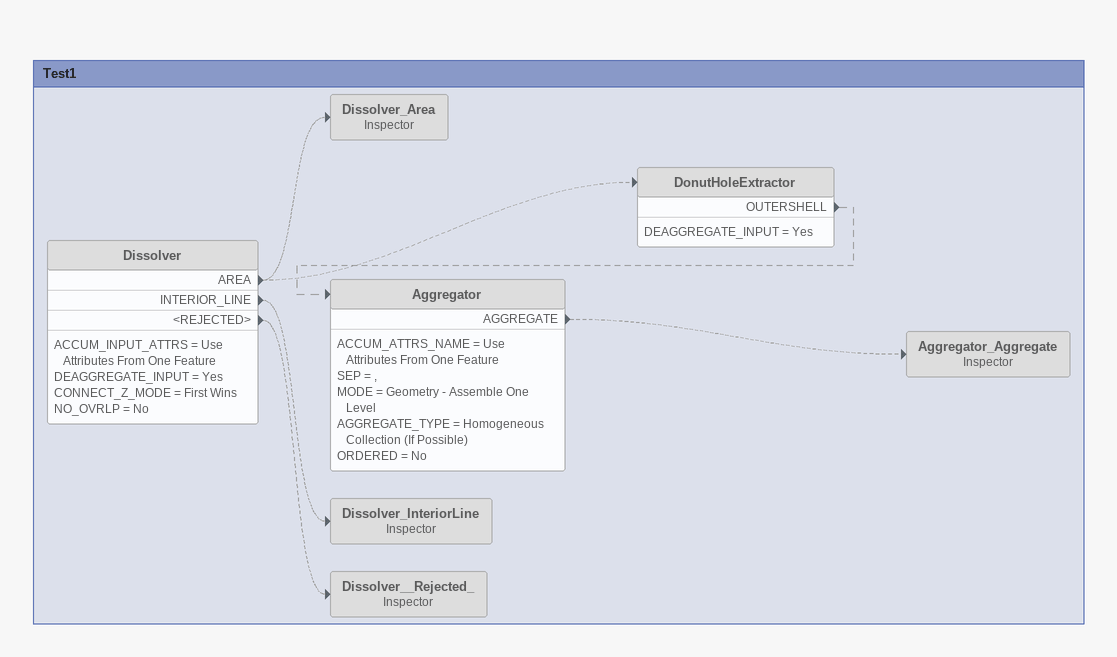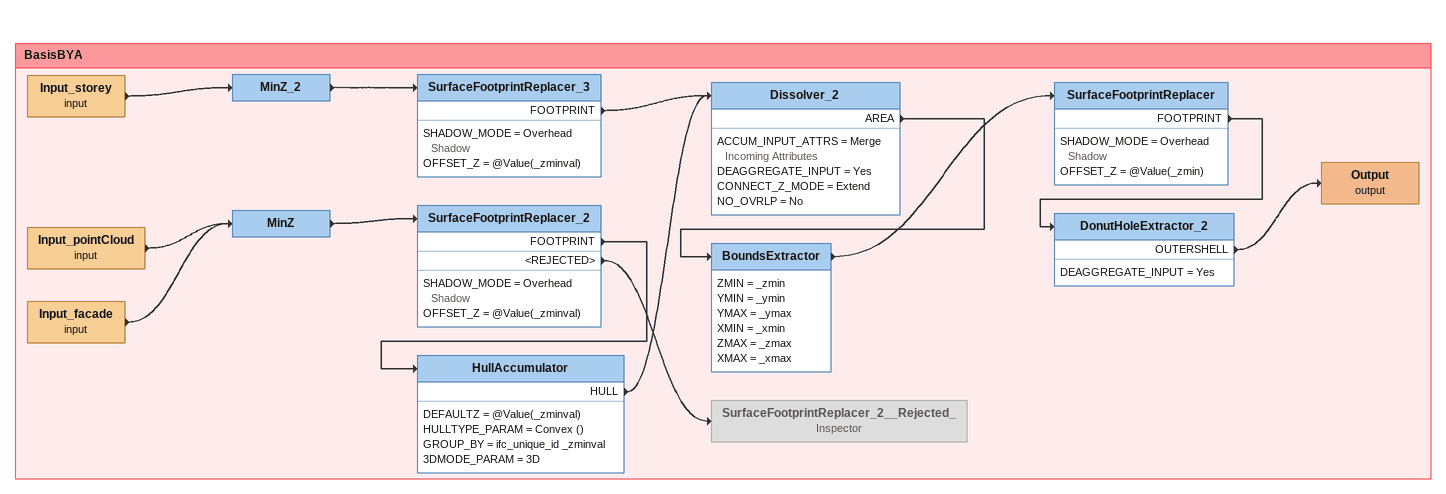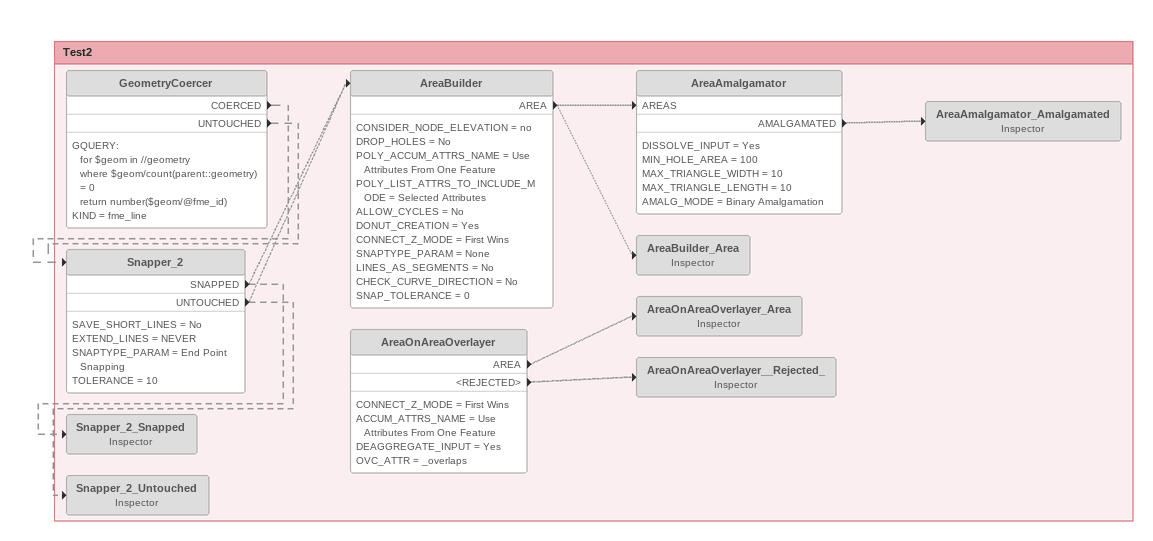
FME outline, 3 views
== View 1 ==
Bookmark: Test1
Dissolver [off]
    ACCUM_INPUT_ATTRS = Use Attributes From One Feature
    DEAGGREGATE_INPUT = Yes
    CONNECT_Z_MODE = First Wins
    NO_OVRLP = No
    AREA -> DonutHoleExtractor [off]
    AREA -> Dissolver_Area [off]
    INTERIOR_LINE -> Dissolver_InteriorLine [off]
    <REJECTED> -> Dissolver__Rejected_ [off]
Dissolver_Area: Inspector [off]
DonutHoleExtractor [off]
    DEAGGREGATE_INPUT = Yes
    OUTERSHELL -> Aggregator [off]
Aggregator [off]
    ACCUM_ATTRS_NAME = Use Attributes From One Feature
    SEP = ,
    MODE = Geometry - Assemble One Level
    AGGREGATE_TYPE = Homogeneous Collection (If Possible)
    ORDERED = No
    AGGREGATE -> Aggregator_Aggregate [off]
Aggregator_Aggregate: Inspector [off]
Dissolver_InteriorLine: Inspector [off]
Dissolver__Rejected_: Inspector [off]

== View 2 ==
Bookmark: BasisBYA
Input_storey (input)
    -> MinZ_2
MinZ_2
    -> SurfaceFootprintReplacer_3
SurfaceFootprintReplacer_3
    SHADOW_MODE = Overhead Shadow
    OFFSET_Z = @Value(_zminval)
    FOOTPRINT -> Dissolver_2
Input_pointCloud (input)
    -> MinZ
Input_facade (input)
    -> MinZ
MinZ
    -> SurfaceFootprintReplacer_2
SurfaceFootprintReplacer_2
    SHADOW_MODE = Overhead Shadow
    OFFSET_Z = @Value(_zminval)
    FOOTPRINT -> HullAccumulator
    <REJECTED> -> SurfaceFootprintReplacer_2__Rejected_
HullAccumulator
    DEFAULTZ = @Value(_zminval)
    HULLTYPE_PARAM = Convex ()
    GROUP_BY = ifc_unique_id _zminval
    3DMODE_PARAM = 3D
    HULL -> Dissolver_2
Dissolver_2
    ACCUM_INPUT_ATTRS = Merge Incoming Attributes
    DEAGGREGATE_INPUT = Yes
    CONNECT_Z_MODE = Extend
    NO_OVRLP = No
    AREA -> BoundsExtractor
BoundsExtractor
    ZMIN = _zmin
    YMIN = _ymin
    YMAX = _ymax
    XMIN = _xmin
    ZMAX = _zmax
    XMAX = _xmax
    -> SurfaceFootprintReplacer
SurfaceFootprintReplacer
    SHADOW_MODE = Overhead Shadow
    OFFSET_Z = @Value(_zmin)
    FOOTPRINT -> DonutHoleExtractor_2
DonutHoleExtractor_2
    DEAGGREGATE_INPUT = Yes
    OUTERSHELL -> Output (output)
Output (output)
SurfaceFootprintReplacer_2__Rejected_: Inspector [off]

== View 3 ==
Bookmark: Test2
GeometryCoercer [off]
    GQUERY:
      for $geom in //geometry
      where $geom/count(parent::geometry) = 0
      return number($geom/@fme_id)
    KIND = fme_line
    COERCED -> Snapper_2 [off]
    UNTOUCHED -> Snapper_2 [off]
Snapper_2 [off]
    SAVE_SHORT_LINES = No
    EXTEND_LINES = NEVER
    SNAPTYPE_PARAM = End Point Snapping
    TOLERANCE = 10
    SNAPPED -> AreaBuilder [off]
    SNAPPED -> Snapper_2_Snapped [off]
    UNTOUCHED -> AreaBuilder [off]
    UNTOUCHED -> Snapper_2_Untouched [off]
AreaBuilder [off]
    CONSIDER_NODE_ELEVATION = no
    DROP_HOLES = No
    POLY_ACCUM_ATTRS_NAME = Use Attributes From One Feature
    POLY_LIST_ATTRS_TO_INCLUDE_MODE = Selected Attributes
    ALLOW_CYCLES = No
    DONUT_CREATION = Yes
    CONNECT_Z_MODE = First Wins
    SNAPTYPE_PARAM = None
    LINES_AS_SEGMENTS = No
    CHECK_CURVE_DIRECTION = No
    SNAP_TOLERANCE = 0
    AREA -> AreaAmalgamator [AREAS] [off]
    AREA -> AreaBuilder_Area [off]
AreaAmalgamator [off]
    DISSOLVE_INPUT = Yes
    MIN_HOLE_AREA = 100
    MAX_TRIANGLE_WIDTH = 10
    MAX_TRIANGLE_LENGTH = 10
    AMALG_MODE = Binary Amalgamation
    AMALGAMATED -> AreaAmalgamator_Amalgamated [off]
AreaAmalgamator_Amalgamated: Inspector [off]
AreaBuilder_Area: Inspector [off]
Snapper_2_Snapped: Inspector [off]
Snapper_2_Untouched: Inspector [off]
AreaOnAreaOverlayer [off]
    CONNECT_Z_MODE = First Wins
    ACCUM_ATTRS_NAME = Use Attributes From One Feature
    DEAGGREGATE_INPUT = Yes
    OVC_ATTR = _overlaps
    AREA -> AreaOnAreaOverlayer_Area [off]
    <REJECTED> -> AreaOnAreaOverlayer__Rejected_ [off]
AreaOnAreaOverlayer_Area: Inspector [off]
AreaOnAreaOverlayer__Rejected_: Inspector [off]
